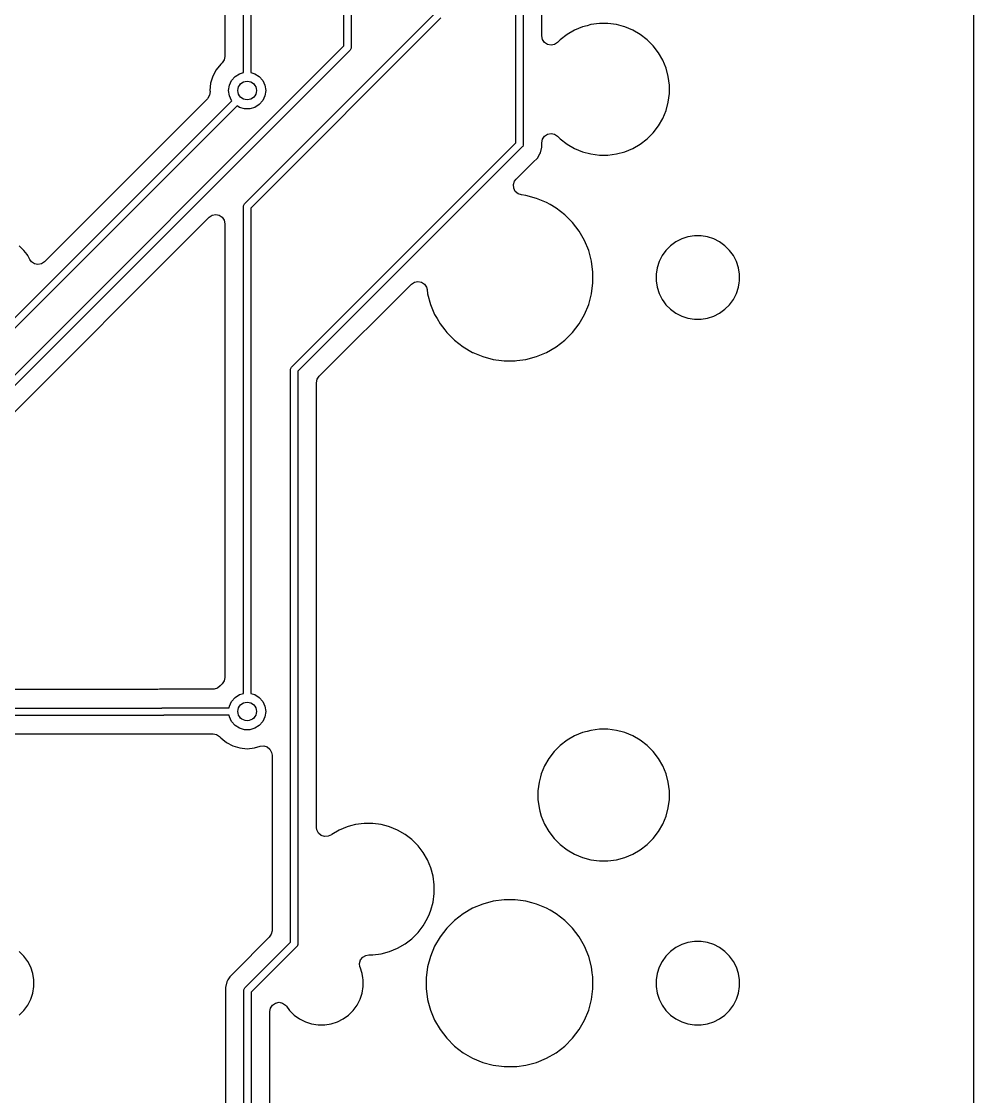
# Model space of a CAD drawing. Extents: x 17 to 170, y -181 to -32.
# Drawn here: x 143.41 to 169.11, y -151.63 to -122.61 of the extents above; entities that cross this region are included whole.
import ezdxf

# ---------------------------------------------------------------- set-up
doc = ezdxf.new("R2010")
doc.units = 0
doc.layers.add('BLACK', color=7, linetype='CONTINUOUS')

msp = doc.modelspace()

# ---------------------------------------------------------------- linework, layer by layer
at = {"layer": 'BLACK', "linetype": 'CONTINUOUS'}
for p, q in [((169.1145, -71.508899), (169.1145, -178.6411)), ((152.112518, -123.273932), (152.112518, -117.172482)), ((152.312518, -117.213904), (152.312518, -123.315354)), ((148.9045, -117.439135), (148.9045, -123.558303)), ((149.405, -123.991102), (149.405, -117.34)), ((149.605, -117.381422), (149.605, -123.991102)), ((156.760547, -125.889629), (156.760547, -117.604453)), ((156.960547, -117.645874), (156.960547, -125.931051)), ((157.461047, -123.001876), (157.461047, -117.956328)), ((149.434289, -127.537639), (154.566113, -122.405815)), ((154.736824, -122.517948), (149.605, -127.649772)), ((158.680135, -122.727408), (158.558051, -122.76012)), ((158.782874, -122.699879), (158.680135, -122.727408)), ((158.782878, -122.699878), (158.782874, -122.699879)), ((158.78288, -122.699878), (158.782878, -122.699878)), ((159.013628, -122.6695), (158.78288, -122.699878)), ((159.246372, -122.6695), (159.013628, -122.6695)), ((159.477119, -122.699878), (159.246372, -122.6695)), ((159.477126, -122.699879), (159.477119, -122.699878)), ((159.667116, -122.750787), (159.477126, -122.699879)), ((157.480001, -123.097164), (157.461047, -123.001876)), ((158.141467, -122.965558), (157.956819, -123.107244)), ((158.343032, -122.849184), (158.141467, -122.965558)), ((158.343041, -122.849179), (158.343032, -122.849184)), ((158.558051, -122.76012), (158.343041, -122.849179)), ((159.701948, -122.76012), (159.667116, -122.750787)), ((159.916958, -122.849179), (159.701948, -122.76012)), ((159.916967, -122.849184), (159.916958, -122.849179)), ((159.916969, -122.849185), (159.916967, -122.849184)), ((160.118532, -122.965558), (159.916969, -122.849185)), ((160.303181, -123.107244), (160.118532, -122.965558)), ((140.92217, -134.46428), (152.112518, -123.273932)), ((152.312518, -123.315354), (152.310597, -123.334863)), ((157.533977, -123.177946), (157.480001, -123.097164)), ((157.614759, -123.231922), (157.533977, -123.177946)), ((157.710047, -123.250876), (157.614759, -123.231922)), ((157.805335, -123.231922), (157.710047, -123.250876)), ((157.886117, -123.177946), (157.805335, -123.231922)), ((157.956815, -123.107247), (157.886117, -123.177946)), ((157.956819, -123.107244), (157.956815, -123.107247)), ((160.467756, -123.271819), (160.303181, -123.107244)), ((160.609442, -123.456468), (160.467756, -123.271819)), ((152.283229, -123.386064), (141.034303, -134.634991)), ((148.9045, -123.558303), (148.885546, -123.653591)), ((152.295665, -123.370911), (152.283229, -123.386064)), ((152.310597, -123.334863), (152.295665, -123.370911)), ((160.725815, -123.658031), (160.609442, -123.456468)), ((148.794114, -123.766664), (148.669088, -123.919007)), ((148.794124, -123.766654), (148.794114, -123.766664)), ((148.813468, -123.750779), (148.794124, -123.766654)), ((148.83157, -123.734373), (148.813468, -123.750779)), ((148.885546, -123.653591), (148.83157, -123.734373)), ((160.725815, -123.658032), (160.725815, -123.658031)), ((160.72582, -123.658041), (160.725815, -123.658032)), ((160.814879, -123.873051), (160.72582, -123.658041)), ((160.81488, -123.873055), (160.814879, -123.873051)), ((160.814882, -123.87306), (160.81488, -123.873055)), ((160.875121, -124.097874), (160.814882, -123.87306)), ((148.576185, -124.092818), (148.518975, -124.281412)), ((148.576188, -124.09281), (148.576185, -124.092818)), ((148.669088, -123.919007), (148.576188, -124.09281)), ((149.084373, -124.207224), (149.17757, -124.099669)), ((149.17757, -124.099669), (149.297292, -124.022728)), ((149.297292, -124.022728), (149.405, -123.991102)), ((149.605, -123.991102), (149.712708, -124.022728)), ((149.712708, -124.022728), (149.83243, -124.099669)), ((149.83243, -124.099669), (149.925627, -124.207224)), ((160.9055, -124.328628), (160.875121, -124.097874)), ((148.518975, -124.281412), (148.499659, -124.477544)), ((148.499659, -124.477544), (148.502112, -124.502457)), ((149.005, -124.477544), (149.025254, -124.336678)), ((149.025254, -124.61841), (149.005, -124.477544)), ((149.025254, -124.336678), (149.084373, -124.207224)), ((149.925627, -124.207224), (149.984746, -124.336678)), ((149.984746, -124.336678), (150.005, -124.477544)), ((150.005, -124.477544), (149.984746, -124.61841)), ((160.9055, -124.561372), (160.9055, -124.328628)), ((142.066122, -131.775), (149.088498, -124.752624)), ((148.43038, -124.702926), (144.032737, -129.10057)), ((148.446785, -124.684825), (148.43038, -124.702926)), ((148.492586, -124.599144), (148.446785, -124.684825)), ((148.502112, -124.502457), (148.492586, -124.599144)), ((149.084373, -124.747864), (149.025254, -124.61841)), ((149.088498, -124.752624), (149.084373, -124.747864)), ((149.925627, -124.747864), (149.83243, -124.855419)), ((149.984746, -124.61841), (149.925627, -124.747864)), ((160.875121, -124.792126), (160.9055, -124.561372)), ((149.232953, -124.891011), (142.178255, -131.945711)), ((149.297292, -124.93236), (149.232953, -124.891011)), ((149.433843, -124.972455), (149.297292, -124.93236)), ((149.576157, -124.972455), (149.433843, -124.972455)), ((149.712708, -124.93236), (149.576157, -124.972455)), ((149.83243, -124.855419), (149.712708, -124.93236)), ((160.770575, -125.123909), (160.814879, -125.016948)), ((160.814879, -125.016945), (160.814882, -125.01694)), ((160.814879, -125.016948), (160.814879, -125.016945)), ((160.814882, -125.01694), (160.875121, -124.792126)), ((160.609442, -125.433532), (160.725815, -125.231969)), ((160.725815, -125.231969), (160.770575, -125.123909)), ((157.61476, -125.658079), (157.710048, -125.639125)), ((157.710048, -125.639125), (157.805336, -125.658079)), ((160.303181, -125.782756), (160.467756, -125.618181)), ((160.467756, -125.618181), (160.609442, -125.433532)), ((150.70596, -131.944216), (156.760547, -125.889629)), ((156.960547, -125.931051), (156.958626, -125.95056)), ((157.461048, -125.888125), (157.480002, -125.792837)), ((157.461048, -126.010108), (157.461048, -125.888125)), ((157.480002, -125.792837), (157.533978, -125.712055)), ((157.533978, -125.712055), (157.61476, -125.658079)), ((157.805336, -125.658079), (157.886118, -125.712055)), ((157.886118, -125.712055), (157.956819, -125.782756)), ((157.956819, -125.782756), (158.141468, -125.924442)), ((158.141468, -125.924442), (158.343031, -126.040815)), ((159.916969, -126.040815), (160.118532, -125.924442)), ((160.118532, -125.924442), (160.303181, -125.782756)), ((156.931258, -126.001762), (150.876671, -132.056349)), ((156.943694, -125.986608), (156.931258, -126.001762)), ((156.958626, -125.95056), (156.943694, -125.986608)), ((157.341067, -126.299767), (157.404371, -126.190121)), ((157.404371, -126.190121), (157.420124, -126.162836)), ((157.420124, -126.162836), (157.461048, -126.010108)), ((158.343031, -126.040815), (158.343034, -126.040816)), ((158.343034, -126.040816), (158.343041, -126.04082)), ((158.343041, -126.04082), (158.558051, -126.129879)), ((158.558051, -126.129879), (158.558055, -126.12988)), ((158.558055, -126.12988), (158.55806, -126.129882)), ((158.55806, -126.129882), (158.782874, -126.190121)), ((158.782874, -126.190121), (159.013628, -126.2205)), ((159.013628, -126.2205), (159.246372, -126.2205)), ((159.246372, -126.2205), (159.477126, -126.190121)), ((159.477126, -126.190121), (159.70194, -126.129882)), ((159.70194, -126.129882), (159.701945, -126.129879)), ((159.701945, -126.129879), (159.701948, -126.129879)), ((159.701948, -126.129879), (159.916958, -126.04082)), ((159.916958, -126.04082), (159.916961, -126.040818)), ((159.916961, -126.040818), (159.916969, -126.040815)), ((156.766543, -126.874288), (157.22926, -126.411572)), ((157.22926, -126.411572), (157.229263, -126.411571)), ((157.229263, -126.411571), (157.341067, -126.299767)), ((156.695747, -127.017851), (156.726978, -126.925853)), ((156.702101, -127.114798), (156.695747, -127.017851)), ((156.726978, -126.925853), (156.766543, -126.874288)), ((156.745071, -127.201934), (156.702101, -127.114798)), ((156.818116, -127.265993), (156.745071, -127.201934)), ((156.910114, -127.297224), (156.818116, -127.265993)), ((157.02999, -127.313006), (156.910114, -127.297224)), ((157.31495, -127.38936), (157.02999, -127.313006)), ((149.405, -127.60835), (149.406921, -127.588841)), ((149.405, -140.752399), (149.405, -127.60835)), ((149.406921, -127.588841), (149.421853, -127.552793)), ((149.421853, -127.552793), (149.434289, -127.537639)), ((149.605, -127.649772), (149.605, -140.752399)), ((157.587499, -127.502253), (157.31495, -127.38936)), ((157.587503, -127.502255), (157.587499, -127.502253)), ((157.587505, -127.502256), (157.587503, -127.502255)), ((157.587507, -127.502257), (157.587505, -127.502256)), ((157.682221, -127.55694), (157.587507, -127.502257)), ((157.842989, -127.649759), (157.682221, -127.55694)), ((157.842994, -127.649762), (157.842989, -127.649759)), ((158.077036, -127.829349), (157.842994, -127.649762)), ((141.464592, -134.912513), (148.479432, -127.897674)), ((148.479432, -127.897674), (148.560212, -127.8437)), ((148.560212, -127.8437), (148.6555, -127.824746)), ((148.6555, -127.824746), (148.750788, -127.8437)), ((148.750788, -127.8437), (148.83157, -127.897676)), ((148.83157, -127.897676), (148.885546, -127.978458)), ((158.077037, -127.82935), (158.077036, -127.829349)), ((158.077042, -127.829354), (158.077037, -127.82935)), ((158.285646, -128.037958), (158.077042, -127.829354)), ((148.885546, -127.978458), (148.9045, -128.073746)), ((148.9045, -128.073746), (148.9045, -140.3196)), ((158.465238, -128.272006), (158.285646, -128.037958)), ((158.612743, -128.527493), (158.465238, -128.272006)), ((158.725639, -128.800048), (158.612743, -128.527493)), ((161.237947, -128.481963), (161.08011, -128.562385)), ((161.237956, -128.481959), (161.237947, -128.481963)), ((161.237958, -128.481958), (161.237956, -128.481958)), ((161.237956, -128.481958), (161.237956, -128.481959)), ((161.406445, -128.427214), (161.237958, -128.481958)), ((161.406448, -128.427213), (161.406445, -128.427214)), ((161.40645, -128.427213), (161.406448, -128.427213)), ((161.406456, -128.427211), (161.40645, -128.427213)), ((161.581411, -128.3995), (161.406456, -128.427211)), ((161.581421, -128.3995), (161.581411, -128.3995)), ((161.758579, -128.3995), (161.581421, -128.3995)), ((161.758588, -128.3995), (161.758579, -128.3995)), ((161.933543, -128.427211), (161.758588, -128.3995)), ((161.933549, -128.427213), (161.933543, -128.427211)), ((161.933555, -128.427214), (161.933549, -128.427213)), ((162.102042, -128.481958), (161.933555, -128.427214)), ((162.10205, -128.481962), (162.102042, -128.481958)), ((162.102052, -128.481963), (162.10205, -128.481962)), ((162.259889, -128.562385), (162.102052, -128.481963)), ((143.478483, -128.791786), (143.353214, -128.666517)), ((143.478485, -128.791789), (143.478483, -128.791786)), ((143.562243, -128.907072), (143.478485, -128.791789)), ((158.801993, -129.085007), (158.725639, -128.800048)), ((160.811514, -128.791789), (160.707385, -128.93511)), ((160.936789, -128.666514), (160.811514, -128.791789)), ((161.08011, -128.562385), (160.936789, -128.666514)), ((162.40321, -128.666514), (162.259889, -128.562385)), ((162.403214, -128.666517), (162.40321, -128.666514)), ((162.528483, -128.791786), (162.403214, -128.666517)), ((162.632614, -128.93511), (162.528483, -128.791786)), ((143.582614, -128.93511), (143.562243, -128.907072)), ((143.627347, -129.022904), (143.582614, -128.93511)), ((143.634806, -129.037543), (143.627347, -129.022904)), ((143.680597, -129.10057), (143.634806, -129.037543)), ((143.761379, -129.154546), (143.680597, -129.10057)), ((144.032737, -129.10057), (143.951955, -129.154546)), ((158.8405, -129.377494), (158.801993, -129.085007)), ((160.626958, -129.092958), (160.572214, -129.261445)), ((160.626963, -129.092947), (160.626958, -129.092956)), ((160.626958, -129.092956), (160.626958, -129.092958)), ((160.707385, -128.93511), (160.626963, -129.092947)), ((162.713042, -129.092958), (162.632614, -128.93511)), ((162.767786, -129.261445), (162.713042, -129.092958)), ((143.856667, -129.1735), (143.761379, -129.154546)), ((143.951955, -129.154546), (143.856667, -129.1735)), ((158.8405, -129.436411), (158.8405, -129.377494)), ((160.572211, -129.261456), (160.5445, -129.436411)), ((160.572213, -129.26145), (160.572211, -129.261456)), ((160.572214, -129.261445), (160.572213, -129.261448)), ((160.572213, -129.261448), (160.572213, -129.26145)), ((162.767787, -129.261454), (162.767786, -129.261445)), ((162.767788, -129.261456), (162.767787, -129.261454)), ((162.795499, -129.436411), (162.767788, -129.261456)), ((151.450099, -132.190733), (153.939287, -129.701544)), ((153.939287, -129.701544), (154.020066, -129.647571)), ((154.020066, -129.647571), (154.115354, -129.628617)), ((154.115354, -129.628617), (154.210642, -129.647571)), ((154.210642, -129.647571), (154.291424, -129.701547)), ((154.291424, -129.701547), (154.3454, -129.782329)), ((158.801993, -129.964993), (158.8405, -129.672506)), ((158.8405, -129.672506), (158.8405, -129.436411)), ((160.5445, -129.436411), (160.5445, -129.613588)), ((160.5445, -129.613588), (160.572211, -129.788543)), ((162.767786, -129.788555), (162.786167, -129.672506)), ((162.786167, -129.672506), (162.795499, -129.613588)), ((162.7955, -129.436423), (162.795499, -129.436411)), ((162.795499, -129.613588), (162.7955, -129.613576)), ((162.7955, -129.613576), (162.7955, -129.436423)), ((154.3454, -129.782329), (154.362224, -129.845114)), ((154.362224, -129.845114), (154.378006, -129.96499)), ((154.378006, -129.96499), (154.45436, -130.24995)), ((158.725639, -130.249952), (158.801993, -129.964993)), ((160.572211, -129.788543), (160.572213, -129.788549)), ((160.572213, -129.788549), (160.572214, -129.788555)), ((160.572214, -129.788555), (160.626958, -129.957042)), ((160.626958, -129.957042), (160.626959, -129.957043)), ((160.626959, -129.957043), (160.626963, -129.957052)), ((160.626963, -129.957052), (160.707385, -130.114889)), ((162.632614, -130.11489), (162.713042, -129.957042)), ((162.713042, -129.957042), (162.767786, -129.788555)), ((154.45436, -130.24995), (154.567253, -130.522499)), ((158.612743, -130.522507), (158.725639, -130.249952)), ((160.707385, -130.114889), (160.75305, -130.177741)), ((160.75305, -130.177741), (160.811517, -130.258214)), ((160.811517, -130.258214), (160.936786, -130.383483)), ((162.403214, -130.383483), (162.528483, -130.258214)), ((162.528483, -130.258214), (162.632614, -130.11489)), ((154.567253, -130.522499), (154.567255, -130.522503)), ((154.567255, -130.522503), (154.567257, -130.522507)), ((154.567257, -130.522507), (154.630926, -130.632785)), ((158.465238, -130.777994), (158.612743, -130.522507)), ((160.936786, -130.383483), (161.08011, -130.487614)), ((161.08011, -130.487614), (161.237958, -130.568042)), ((161.237958, -130.568042), (161.406445, -130.622786)), ((161.933555, -130.622786), (162.102042, -130.568042)), ((162.102042, -130.568042), (162.25989, -130.487614)), ((162.25989, -130.487614), (162.403214, -130.383483)), ((154.630926, -130.632785), (154.714759, -130.777989)), ((154.714759, -130.777989), (154.714762, -130.777994)), ((154.714762, -130.777994), (154.837337, -130.937737)), ((158.285646, -131.012042), (158.465238, -130.777994)), ((161.406445, -130.622786), (161.406454, -130.622787)), ((161.406454, -130.622787), (161.406456, -130.622788)), ((161.406456, -130.622788), (161.581411, -130.650499)), ((161.581411, -130.650499), (161.581418, -130.650499)), ((161.581418, -130.650499), (161.581421, -130.6505)), ((161.581421, -130.6505), (161.581424, -130.6505)), ((161.581424, -130.6505), (161.758576, -130.6505)), ((161.758576, -130.6505), (161.758579, -130.6505)), ((161.758579, -130.6505), (161.758582, -130.650499)), ((161.758582, -130.650499), (161.758588, -130.650499)), ((161.758588, -130.650499), (161.933543, -130.622788)), ((161.933543, -130.622787), (161.933555, -130.622786)), ((161.933543, -130.622788), (161.933543, -130.622787)), ((154.837337, -130.937737), (154.894354, -131.012042)), ((154.894354, -131.012042), (155.102958, -131.220646)), ((158.077042, -131.220646), (158.285646, -131.012042)), ((155.102958, -131.220646), (155.337006, -131.400238)), ((155.337006, -131.400238), (155.592493, -131.547743)), ((157.587507, -131.547743), (157.842994, -131.400238)), ((157.842994, -131.400238), (158.077042, -131.220646)), ((155.592493, -131.547743), (155.592498, -131.547745)), ((155.592498, -131.547745), (155.5925, -131.547746)), ((155.5925, -131.547746), (155.593362, -131.548103)), ((155.593362, -131.548103), (155.865048, -131.660639)), ((155.865048, -131.660639), (156.150007, -131.736993)), ((156.150007, -131.736993), (156.369372, -131.765873)), ((156.786253, -131.769082), (157.029993, -131.736993)), ((157.029993, -131.736993), (157.314952, -131.660639)), ((157.314952, -131.660639), (157.587507, -131.547743)), ((150.676671, -132.014927), (150.678592, -131.995418)), ((150.676671, -147.469053), (150.676671, -132.014927)), ((150.678592, -131.995418), (150.693524, -131.95937)), ((150.693524, -131.95937), (150.70596, -131.944216)), ((156.369372, -131.765873), (156.442493, -131.7755)), ((156.442493, -131.7755), (156.442494, -131.7755)), ((156.442494, -131.7755), (156.737507, -131.7755)), ((156.737507, -131.7755), (156.786253, -131.769082)), ((150.876671, -132.056349), (150.876671, -147.510475)), ((151.377171, -132.366801), (151.396125, -132.271513)), ((151.396125, -132.271513), (151.450099, -132.190733)), ((151.377171, -143.378628), (151.377171, -132.366801)), ((148.885546, -140.414888), (148.83157, -140.49567)), ((148.9045, -140.3196), (148.885546, -140.414888)), ((147.091546, -140.645795), (126.448592, -140.645795)), ((147.135903, -140.639954), (147.091546, -140.645795)), ((147.135971, -140.64047), (147.135903, -140.639954)), ((147.152148, -140.63834), (147.135971, -140.64047)), ((147.310263, -140.63834), (147.152148, -140.63834)), ((147.325524, -140.63834), (147.310263, -140.63834)), ((147.32554, -140.638341), (147.325524, -140.63834)), ((148.585759, -140.638341), (147.32554, -140.638341)), ((148.610165, -140.637142), (148.585759, -140.638341)), ((148.703137, -140.608939), (148.610165, -140.637142)), ((148.778239, -140.547305), (148.703137, -140.608939)), ((148.794115, -140.527959), (148.778239, -140.547305)), ((148.794119, -140.527955), (148.794115, -140.527959)), ((148.813465, -140.512079), (148.794119, -140.527955)), ((148.83157, -140.49567), (148.813465, -140.512079)), ((149.025254, -141.097975), (149.084373, -140.968521)), ((149.084373, -140.968521), (149.17757, -140.860966)), ((149.17757, -140.860966), (149.297292, -140.784025)), ((149.297292, -140.784025), (149.405, -140.752399)), ((149.605, -140.752399), (149.712708, -140.784025)), ((149.712708, -140.784025), (149.83243, -140.860966)), ((149.83243, -140.860966), (149.925627, -140.968521)), ((149.925627, -140.968521), (149.984746, -141.097975)), ((126.138139, -141.146295), (147.198338, -141.146295)), ((147.198338, -141.146295), (147.211696, -141.140762)), ((147.211696, -141.140762), (147.231205, -141.138841)), ((147.231205, -141.138841), (149.019378, -141.138841)), ((149.019378, -141.138841), (149.025254, -141.097975)), ((149.984746, -141.097975), (150.005, -141.238841)), ((150.005, -141.238841), (149.984746, -141.379707)), ((147.223751, -141.346295), (126.096717, -141.346295)), ((147.24326, -141.344374), (147.223751, -141.346295)), ((147.256617, -141.338841), (147.24326, -141.344374)), ((149.019378, -141.338841), (147.256617, -141.338841)), ((149.025254, -141.379707), (149.019378, -141.338841)), ((149.084373, -141.509161), (149.025254, -141.379707)), ((149.17757, -141.616716), (149.084373, -141.509161)), ((149.925627, -141.509161), (149.83243, -141.616716)), ((149.984746, -141.379707), (149.925627, -141.509161)), ((141.543872, -141.846795), (147.129417, -141.846795)), ((147.129417, -141.846795), (147.129433, -141.846796)), ((147.129433, -141.846796), (147.144694, -141.846796)), ((147.144694, -141.846796), (147.302808, -141.846796)), ((147.302808, -141.846796), (147.318985, -141.844666)), ((147.318985, -141.844666), (147.319052, -141.845181)), ((147.319052, -141.845181), (147.36341, -141.839341)), ((147.36341, -141.839341), (148.58576, -141.839341)), ((148.58576, -141.839341), (148.681048, -141.858295)), ((148.681048, -141.858295), (148.76183, -141.912271)), ((149.297292, -141.693657), (149.17757, -141.616716)), ((149.433843, -141.733752), (149.297292, -141.693657)), ((149.576157, -141.733752), (149.433843, -141.733752)), ((149.712708, -141.693657), (149.576157, -141.733752)), ((149.83243, -141.616716), (149.712708, -141.693657)), ((158.558051, -141.81012), (158.343041, -141.899179)), ((158.681904, -141.776934), (158.558051, -141.81012)), ((158.782874, -141.749879), (158.681904, -141.776934)), ((158.782878, -141.749878), (158.782874, -141.749879)), ((158.78288, -141.749878), (158.782878, -141.749878)), ((159.013628, -141.7195), (158.78288, -141.749878)), ((159.246372, -141.7195), (159.013628, -141.7195)), ((159.477119, -141.749878), (159.246372, -141.7195)), ((159.477126, -141.749879), (159.477119, -141.749878)), ((159.667116, -141.800787), (159.477126, -141.749879)), ((159.701948, -141.81012), (159.667116, -141.800787)), ((159.916958, -141.899179), (159.701948, -141.81012)), ((148.76183, -141.912271), (148.778232, -141.930369)), ((148.778232, -141.930369), (148.794117, -141.949724)), ((148.794117, -141.949724), (148.846293, -141.992544)), ((148.846293, -141.992544), (148.946463, -142.074752)), ((148.946463, -142.074752), (149.120266, -142.167652)), ((149.120266, -142.167652), (149.12027, -142.167653)), ((149.12027, -142.167653), (149.120273, -142.167655)), ((149.120273, -142.167655), (149.308868, -142.224865)), ((149.701132, -142.224865), (149.854894, -142.178221)), ((149.854894, -142.178221), (149.951576, -142.168699)), ((149.951576, -142.168699), (150.044548, -142.196901)), ((157.956815, -142.157247), (157.792247, -142.321815)), ((157.956819, -142.157244), (157.956815, -142.157247)), ((158.141467, -142.015558), (157.956819, -142.157244)), ((158.343032, -141.899184), (158.141467, -142.015558)), ((158.343041, -141.899179), (158.343032, -141.899184)), ((159.916967, -141.899184), (159.916958, -141.899179)), ((159.916969, -141.899185), (159.916967, -141.899184)), ((160.118532, -142.015558), (159.916969, -141.899185)), ((160.303181, -142.157244), (160.118532, -142.015558)), ((160.467756, -142.321819), (160.303181, -142.157244)), ((149.308868, -142.224865), (149.505, -142.244182)), ((149.505, -142.244182), (149.701132, -142.224865)), ((150.044548, -142.196901), (150.11965, -142.258535)), ((150.11965, -142.258535), (150.165449, -142.344218)), ((150.165449, -142.344218), (150.176171, -142.4165)), ((150.176171, -142.4165), (150.176171, -147.158599)), ((157.792244, -142.321819), (157.650558, -142.506467)), ((157.792247, -142.321815), (157.792244, -142.321819)), ((160.609442, -142.506468), (160.467756, -142.321819)), ((157.534179, -142.708041), (157.44512, -142.923051)), ((157.534184, -142.708032), (157.534179, -142.708041)), ((157.650558, -142.506467), (157.534184, -142.708032)), ((160.725815, -142.708031), (160.609442, -142.506468)), ((160.725815, -142.708032), (160.725815, -142.708031)), ((160.72582, -142.708041), (160.725815, -142.708032)), ((160.814879, -142.923051), (160.72582, -142.708041)), ((157.423143, -143.005072), (157.384879, -143.147874)), ((157.44512, -142.923051), (157.423143, -143.005072)), ((160.81488, -142.923055), (160.814879, -142.923051)), ((160.814882, -142.92306), (160.81488, -142.923055)), ((160.875121, -143.147874), (160.814882, -142.92306)), ((157.384879, -143.147874), (157.3545, -143.378628)), ((160.9055, -143.378628), (160.875121, -143.147874)), ((151.377171, -144.368537), (151.377171, -143.378628)), ((157.3545, -143.378628), (157.3545, -143.611372)), ((157.3545, -143.611372), (157.384879, -143.842126)), ((160.875121, -143.842126), (160.9055, -143.611372)), ((160.9055, -143.611372), (160.9055, -143.378628)), ((157.384879, -143.842126), (157.407644, -143.927085)), ((157.407644, -143.927085), (157.44512, -144.066948)), ((160.814882, -144.06694), (160.875121, -143.842126)), ((157.44512, -144.066948), (157.534179, -144.281958)), ((160.725815, -144.281969), (160.814882, -144.06694)), ((151.385655, -144.432981), (151.377171, -144.368537)), ((151.428625, -144.520117), (151.385655, -144.432981)), ((151.993032, -144.439184), (151.791464, -144.55556)), ((151.993041, -144.439179), (151.993032, -144.439184)), ((152.208051, -144.35012), (151.993041, -144.439179)), ((152.298832, -144.325795), (152.208051, -144.35012)), ((152.432874, -144.289879), (152.298832, -144.325795)), ((152.432878, -144.289878), (152.432874, -144.289879)), ((152.43288, -144.289878), (152.432878, -144.289878)), ((152.663628, -144.2595), (152.43288, -144.289878)), ((152.896372, -144.2595), (152.663628, -144.2595)), ((153.127119, -144.289878), (152.896372, -144.2595)), ((153.127126, -144.289879), (153.127119, -144.289878)), ((153.320271, -144.341632), (153.127126, -144.289879)), ((153.351948, -144.35012), (153.320271, -144.341632)), ((153.566958, -144.439179), (153.351948, -144.35012)), ((153.566967, -144.439184), (153.566958, -144.439179)), ((153.566969, -144.439185), (153.566967, -144.439184)), ((153.768532, -144.555558), (153.566969, -144.439185)), ((157.534179, -144.281958), (157.534184, -144.281967)), ((157.534184, -144.281967), (157.534185, -144.281969)), ((157.534185, -144.281969), (157.650558, -144.483532)), ((157.650558, -144.483532), (157.792244, -144.668181)), ((160.467756, -144.668181), (160.609442, -144.483532)), ((160.609442, -144.483532), (160.725815, -144.281969)), ((151.50167, -144.584177), (151.428625, -144.520117)), ((151.593668, -144.615407), (151.50167, -144.584177)), ((151.690615, -144.609053), (151.593668, -144.615407)), ((151.777751, -144.566083), (151.690615, -144.609053)), ((151.791464, -144.55556), (151.777751, -144.566083)), ((153.953181, -144.697244), (153.768532, -144.555558)), ((154.117756, -144.861819), (153.953181, -144.697244)), ((157.792244, -144.668181), (157.956819, -144.832756)), ((160.303181, -144.832756), (160.467756, -144.668181)), ((154.259442, -145.046468), (154.117756, -144.861819)), ((154.375815, -145.248031), (154.259442, -145.046468)), ((157.956819, -144.832756), (158.141468, -144.974442)), ((158.141468, -144.974442), (158.343031, -145.090815)), ((159.916969, -145.090815), (160.118532, -144.974442)), ((160.118532, -144.974442), (160.303181, -144.832756)), ((154.375815, -145.248032), (154.375815, -145.248031)), ((154.37582, -145.248041), (154.375815, -145.248032)), ((154.464879, -145.463051), (154.37582, -145.248041)), ((158.343031, -145.090815), (158.343034, -145.090816)), ((158.343034, -145.090816), (158.343041, -145.09082)), ((158.343041, -145.09082), (158.558051, -145.179879)), ((158.558051, -145.179879), (158.558055, -145.17988)), ((158.558055, -145.17988), (158.55806, -145.179882)), ((158.55806, -145.179882), (158.782874, -145.240121)), ((158.782874, -145.240121), (159.013628, -145.2705)), ((159.013628, -145.2705), (159.246372, -145.2705)), ((159.246372, -145.2705), (159.477126, -145.240121)), ((159.477126, -145.240121), (159.70194, -145.179882)), ((159.70194, -145.179882), (159.701945, -145.179879)), ((159.701945, -145.179879), (159.701948, -145.179879)), ((159.701948, -145.179879), (159.916958, -145.09082)), ((159.916958, -145.09082), (159.916961, -145.090818)), ((159.916961, -145.090818), (159.916969, -145.090815)), ((154.46488, -145.463055), (154.464879, -145.463051)), ((154.464882, -145.46306), (154.46488, -145.463055)), ((154.525121, -145.687874), (154.464882, -145.46306)), ((154.5555, -145.918628), (154.525121, -145.687874)), ((154.5555, -146.151372), (154.5555, -145.918628)), ((154.525121, -146.382126), (154.5555, -146.151372)), ((154.464882, -146.60694), (154.525121, -146.382126)), ((155.865049, -146.43936), (155.5925, -146.552253)), ((156.150011, -146.363006), (155.865049, -146.43936)), ((156.442493, -146.3245), (156.150011, -146.363006)), ((156.442494, -146.3245), (156.442493, -146.3245)), ((156.737506, -146.3245), (156.442494, -146.3245)), ((156.737507, -146.3245), (156.737506, -146.3245)), ((157.029989, -146.363006), (156.737507, -146.3245)), ((157.029993, -146.363007), (157.029988, -146.363006)), ((157.029988, -146.363006), (157.029989, -146.363006)), ((157.191555, -146.406297), (157.029993, -146.363007)), ((157.31495, -146.43936), (157.191555, -146.406297)), ((157.587499, -146.552253), (157.31495, -146.43936)), ((154.259442, -147.023532), (154.375815, -146.821969)), ((154.375815, -146.821969), (154.426435, -146.699762)), ((154.426435, -146.699762), (154.464879, -146.606948)), ((154.464879, -146.606945), (154.464882, -146.60694)), ((154.464879, -146.606948), (154.464879, -146.606945)), ((155.337005, -146.699762), (155.102963, -146.879349)), ((155.33701, -146.699759), (155.337005, -146.699762)), ((155.592496, -146.552255), (155.33701, -146.699759)), ((155.5925, -146.552253), (155.592496, -146.552255)), ((157.587503, -146.552255), (157.587499, -146.552253)), ((157.587505, -146.552256), (157.587503, -146.552255)), ((157.587507, -146.552257), (157.587505, -146.552256)), ((157.682221, -146.60694), (157.587507, -146.552257)), ((157.842989, -146.699759), (157.682221, -146.60694)), ((157.842994, -146.699762), (157.842989, -146.699759)), ((158.077036, -146.879349), (157.842994, -146.699762)), ((154.117756, -147.208181), (154.259442, -147.023532)), ((154.894349, -147.087963), (154.714762, -147.322005)), ((155.102963, -146.879349), (154.894349, -147.087963)), ((158.077037, -146.87935), (158.077036, -146.879349)), ((158.077042, -146.879354), (158.077037, -146.87935)), ((158.285646, -147.087958), (158.077042, -146.879354)), ((158.465238, -147.322006), (158.285646, -147.087958)), ((150.103241, -147.334669), (149.147959, -148.289951)), ((150.157217, -147.253887), (150.103241, -147.334669)), ((150.176171, -147.158599), (150.157217, -147.253887)), ((153.768532, -147.514442), (153.953181, -147.372756)), ((153.953181, -147.372756), (154.117756, -147.208181)), ((154.714759, -147.32201), (154.567255, -147.577496)), ((154.714762, -147.322005), (154.714759, -147.32201)), ((158.612743, -147.577493), (158.465238, -147.322006)), ((149.445964, -148.69976), (150.676671, -147.469053)), ((150.847381, -147.581186), (149.616675, -148.811892)), ((150.859818, -147.566033), (150.847381, -147.581186)), ((150.864191, -147.555474), (150.859818, -147.566033)), ((150.87475, -147.529984), (150.864191, -147.555474)), ((150.876671, -147.510475), (150.87475, -147.529984)), ((153.351948, -147.719879), (153.566958, -147.63082)), ((153.566958, -147.63082), (153.566961, -147.630818)), ((153.566961, -147.630818), (153.566969, -147.630815)), ((153.566969, -147.630815), (153.768532, -147.514442)), ((154.567253, -147.5775), (154.45436, -147.850049)), ((154.567255, -147.577496), (154.567253, -147.5775)), ((158.725639, -147.850048), (158.612743, -147.577493)), ((161.08011, -147.612385), (160.936789, -147.716514)), ((161.237947, -147.531963), (161.08011, -147.612385)), ((161.237956, -147.531959), (161.237947, -147.531963)), ((161.237958, -147.531958), (161.237956, -147.531958)), ((161.237956, -147.531958), (161.237956, -147.531959)), ((161.406445, -147.477214), (161.237958, -147.531958)), ((161.406448, -147.477213), (161.406445, -147.477214)), ((161.40645, -147.477213), (161.406448, -147.477213)), ((161.406456, -147.477211), (161.40645, -147.477213)), ((161.581411, -147.4495), (161.406456, -147.477211)), ((161.581421, -147.4495), (161.581411, -147.4495)), ((161.758579, -147.4495), (161.581421, -147.4495)), ((161.758588, -147.4495), (161.758579, -147.4495)), ((161.933543, -147.477211), (161.758588, -147.4495)), ((161.933549, -147.477213), (161.933543, -147.477211)), ((161.933555, -147.477214), (161.933549, -147.477213)), ((162.102042, -147.531958), (161.933555, -147.477214)), ((162.10205, -147.531962), (162.102042, -147.531958)), ((162.102052, -147.531963), (162.10205, -147.531962)), ((162.259889, -147.612385), (162.102052, -147.531963)), ((162.40321, -147.716514), (162.259889, -147.612385)), ((143.478483, -147.841786), (143.353214, -147.716517)), ((143.582614, -147.98511), (143.478483, -147.841786)), ((143.663042, -148.142958), (143.582614, -147.98511)), ((152.539507, -148.039962), (152.565879, -147.946455)), ((152.565879, -147.946455), (152.626028, -147.870158)), ((152.626028, -147.870158), (152.710795, -147.822686)), ((152.710795, -147.822686), (152.787739, -147.8105)), ((152.787739, -147.8105), (152.896372, -147.8105)), ((152.896372, -147.8105), (153.127126, -147.780121)), ((153.127126, -147.780121), (153.35194, -147.719882)), ((153.35194, -147.719882), (153.351945, -147.719879)), ((153.351945, -147.719879), (153.351948, -147.719879)), ((154.45436, -147.850049), (154.378006, -148.135011)), ((158.801993, -148.135007), (158.725639, -147.850048)), ((160.707385, -147.98511), (160.626963, -148.142947)), ((160.811514, -147.841789), (160.707385, -147.98511)), ((160.936789, -147.716514), (160.811514, -147.841789)), ((162.403214, -147.716517), (162.40321, -147.716514)), ((162.528483, -147.841786), (162.403214, -147.716517)), ((162.632614, -147.98511), (162.528483, -147.841786)), ((162.713042, -148.142958), (162.632614, -147.98511)), ((143.717786, -148.311445), (143.663042, -148.142958)), ((152.550925, -148.136444), (152.539507, -148.039962)), ((152.55304, -148.142955), (152.550925, -148.136444)), ((152.553042, -148.142958), (152.55304, -148.142955)), ((152.607786, -148.311445), (152.553042, -148.142958)), ((154.378006, -148.135011), (154.3395, -148.427492)), ((158.822392, -148.289949), (158.801993, -148.135007)), ((160.626958, -148.142958), (160.572214, -148.311445)), ((160.626963, -148.142947), (160.626958, -148.142956)), ((160.626958, -148.142956), (160.626958, -148.142958)), ((162.767786, -148.311445), (162.713042, -148.142958)), ((143.717787, -148.311454), (143.717786, -148.311445)), ((143.717788, -148.311456), (143.717787, -148.311454)), ((143.745499, -148.486411), (143.717788, -148.311456)), ((143.7455, -148.486423), (143.745499, -148.486411)), ((143.7455, -148.663576), (143.7455, -148.486423)), ((148.957097, -148.538687), (148.916174, -148.691414)), ((148.987279, -148.486411), (148.957097, -148.538687)), ((149.021295, -148.427494), (148.987279, -148.486411)), ((149.036155, -148.401755), (149.021295, -148.427494)), ((149.036157, -148.401752), (149.036155, -148.401754)), ((149.036155, -148.401754), (149.036155, -148.401755)), ((149.147958, -148.28995), (149.036157, -148.401752)), ((149.147959, -148.289951), (149.147958, -148.28995)), ((152.607787, -148.311454), (152.607786, -148.311445)), ((152.607788, -148.311456), (152.607787, -148.311454)), ((152.626167, -148.427492), (152.607788, -148.311456)), ((152.635499, -148.486411), (152.626167, -148.427492)), ((152.6355, -148.486423), (152.635499, -148.486411)), ((152.6355, -148.663576), (152.6355, -148.486423)), ((154.3395, -148.427492), (154.3395, -148.722506)), ((158.837111, -148.401755), (158.822392, -148.289949)), ((158.8405, -148.427494), (158.837111, -148.401755)), ((158.8405, -148.486411), (158.8405, -148.427494)), ((158.8405, -148.722506), (158.8405, -148.486411)), ((160.572211, -148.311456), (160.5445, -148.486411)), ((160.5445, -148.486411), (160.5445, -148.663588)), ((160.572213, -148.31145), (160.572211, -148.311456)), ((160.572214, -148.311445), (160.572213, -148.311448)), ((160.572213, -148.311448), (160.572213, -148.31145)), ((162.767787, -148.311454), (162.767786, -148.311445)), ((162.767788, -148.311456), (162.767787, -148.311454)), ((162.795499, -148.486411), (162.767788, -148.311456)), ((162.7955, -148.486423), (162.795499, -148.486411)), ((162.7955, -148.663576), (162.7955, -148.486423)), ((143.663042, -149.007042), (143.717786, -148.838555)), ((143.717786, -148.838555), (143.717788, -148.838543)), ((143.717788, -148.838543), (143.745499, -148.663588)), ((143.745499, -148.663588), (143.7455, -148.663576)), ((148.916174, -148.691414), (148.916174, -148.869593)), ((149.416675, -148.770471), (149.418596, -148.750962)), ((149.416675, -162.026864), (149.416675, -148.770471)), ((149.418596, -148.750962), (149.433528, -148.714914)), ((149.433528, -148.714914), (149.445964, -148.69976)), ((149.616675, -148.811892), (149.616675, -162.026864)), ((152.553042, -149.007042), (152.607786, -148.838555)), ((152.607786, -148.838555), (152.607788, -148.838543)), ((152.607788, -148.838543), (152.635499, -148.663588)), ((152.635499, -148.663588), (152.6355, -148.663576)), ((154.3395, -148.722506), (154.376961, -149.007052)), ((158.801993, -149.014993), (158.8405, -148.722506)), ((160.5445, -148.663588), (160.572211, -148.838543)), ((160.572211, -148.838543), (160.572213, -148.838549)), ((160.572213, -148.838549), (160.572214, -148.838555)), ((160.572214, -148.838555), (160.626958, -149.007042)), ((162.713042, -149.007042), (162.767786, -148.838555)), ((162.767786, -148.838555), (162.767788, -148.838543)), ((162.767788, -148.838543), (162.795499, -148.663588)), ((162.795499, -148.663588), (162.7955, -148.663576)), ((143.582614, -149.16489), (143.663042, -149.007042)), ((148.916174, -148.869593), (148.916175, -148.869606)), ((148.916175, -148.869606), (148.916175, -161.594065)), ((150.190105, -149.163029), (150.270887, -149.109053)), ((150.270887, -149.109053), (150.366175, -149.090099)), ((150.366175, -149.090099), (150.461463, -149.109053)), ((150.461463, -149.109053), (150.542245, -149.163029)), ((152.472614, -149.16489), (152.553042, -149.007042)), ((154.376961, -149.007052), (154.378007, -149.014993)), ((154.378007, -149.014993), (154.40321, -149.109053)), ((154.40321, -149.109053), (154.45436, -149.29995)), ((158.725639, -149.299952), (158.801993, -149.014993)), ((160.626958, -149.007042), (160.626959, -149.007043)), ((160.626959, -149.007043), (160.626963, -149.007052)), ((160.626963, -149.007052), (160.706437, -149.163029)), ((162.632614, -149.16489), (162.713042, -149.007042)), ((143.353214, -149.433483), (143.478483, -149.308214)), ((143.478483, -149.308214), (143.582614, -149.16489)), ((150.117175, -149.339099), (150.136129, -149.243811)), ((150.117175, -161.594065), (150.117175, -149.339099)), ((150.136129, -149.243811), (150.190105, -149.163029)), ((150.542245, -149.163029), (150.56762, -149.19274)), ((150.56762, -149.19274), (150.651517, -149.308214)), ((150.651517, -149.308214), (150.776786, -149.433483)), ((150.776786, -149.433483), (150.92011, -149.537614)), ((152.09989, -149.537614), (152.243214, -149.433483)), ((152.243214, -149.433483), (152.368483, -149.308214)), ((152.368483, -149.308214), (152.472614, -149.16489)), ((154.45436, -149.29995), (154.567253, -149.572499)), ((158.612743, -149.572507), (158.725639, -149.299952)), ((160.706437, -149.163029), (160.707386, -149.16489)), ((160.707386, -149.16489), (160.811517, -149.308214)), ((160.811517, -149.308214), (160.936786, -149.433483)), ((160.936786, -149.433483), (161.08011, -149.537614)), ((162.25989, -149.537614), (162.403214, -149.433483)), ((162.403214, -149.433483), (162.528483, -149.308214)), ((162.528483, -149.308214), (162.632614, -149.16489)), ((150.92011, -149.537614), (151.077958, -149.618042)), ((151.077958, -149.618042), (151.246445, -149.672786)), ((151.246445, -149.672786), (151.246454, -149.672787)), ((151.246454, -149.672787), (151.246456, -149.672788)), ((151.246456, -149.672788), (151.421411, -149.700499)), ((151.421411, -149.700499), (151.421418, -149.700499)), ((151.421418, -149.700499), (151.421421, -149.7005)), ((151.421421, -149.7005), (151.421424, -149.7005)), ((151.421424, -149.7005), (151.598576, -149.7005)), ((151.598576, -149.7005), (151.598579, -149.7005)), ((151.598579, -149.7005), (151.598582, -149.700499)), ((151.598582, -149.700499), (151.598588, -149.700499)), ((151.598588, -149.700499), (151.773543, -149.672788)), ((151.773543, -149.672787), (151.773555, -149.672786)), ((151.773543, -149.672788), (151.773543, -149.672787)), ((151.773555, -149.672786), (151.942042, -149.618042)), ((151.942042, -149.618042), (152.09989, -149.537614)), ((154.567253, -149.572499), (154.567255, -149.572503)), ((154.567255, -149.572503), (154.567257, -149.572507)), ((154.567257, -149.572507), (154.714762, -149.827994)), ((158.465238, -149.827994), (158.612743, -149.572507)), ((161.08011, -149.537614), (161.237958, -149.618042)), ((161.237958, -149.618042), (161.406445, -149.672786)), ((161.406445, -149.672786), (161.406454, -149.672787)), ((161.406454, -149.672787), (161.406456, -149.672788)), ((161.406456, -149.672788), (161.581411, -149.700499)), ((161.581411, -149.700499), (161.581418, -149.700499)), ((161.581418, -149.700499), (161.581421, -149.7005)), ((161.581421, -149.7005), (161.581424, -149.7005)), ((161.581424, -149.7005), (161.758576, -149.7005)), ((161.758576, -149.7005), (161.758579, -149.7005)), ((161.758579, -149.7005), (161.758582, -149.700499)), ((161.758582, -149.700499), (161.758588, -149.700499)), ((161.758588, -149.700499), (161.933543, -149.672788)), ((161.933543, -149.672787), (161.933555, -149.672786)), ((161.933543, -149.672788), (161.933543, -149.672787)), ((161.933555, -149.672786), (162.102042, -149.618042)), ((162.102042, -149.618042), (162.25989, -149.537614)), ((154.714762, -149.827994), (154.894354, -150.062042)), ((158.285646, -150.062042), (158.465238, -149.827994)), ((154.894354, -150.062042), (155.102958, -150.270646)), ((155.102958, -150.270646), (155.337006, -150.450238)), ((157.842994, -150.450238), (158.077042, -150.270646)), ((158.077042, -150.270646), (158.285646, -150.062042)), ((155.337006, -150.450238), (155.592493, -150.597743)), ((155.592493, -150.597743), (155.865048, -150.710639)), ((157.314952, -150.710639), (157.587507, -150.597743)), ((157.587507, -150.597743), (157.842994, -150.450238)), ((155.865048, -150.710639), (156.150007, -150.786993)), ((156.150007, -150.786993), (156.369372, -150.815873)), ((156.369372, -150.815873), (156.442493, -150.8255)), ((156.442493, -150.8255), (156.442494, -150.8255)), ((156.442494, -150.8255), (156.737507, -150.8255)), ((156.737507, -150.8255), (156.786253, -150.819082)), ((156.786253, -150.819082), (157.029993, -150.786993)), ((157.029993, -150.786993), (157.314952, -150.710639))]:
    msp.add_line(p, q, dxfattribs=at)
at = {"layer": 'BLACK'}
for centre in [(149.505, -124.477544), (149.505, -141.238841)]:
    msp.add_circle(centre, 0.25, dxfattribs=at)

doc.saveas('drawing.dxf')
